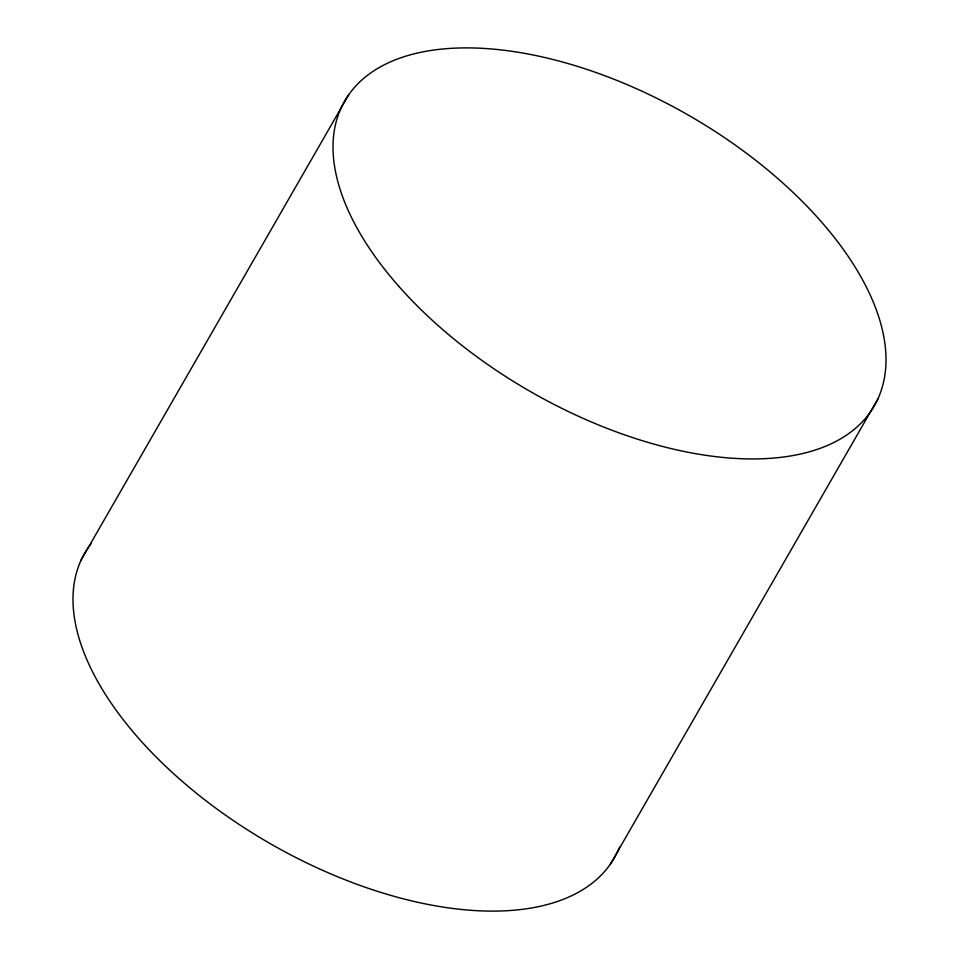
<?xml version="1.0" encoding="UTF-8"?>
<svg xmlns="http://www.w3.org/2000/svg" width="959" height="959" viewBox="0 0 959 959"><rect width="100%" height="100%" fill="white"/><g stroke="black" fill="none" stroke-linecap="round" stroke-linejoin="round"><path stroke-width="1.44" d="M81.155 559.984L348.776 94.605M610.224 864.395L877.845 399.016M619.586 847.085A305.549 159.194 29.9 0 1 270.162 843.596A305.549 159.194 29.9 0 1 91.321 543.345M399.412 287.005A305.549 159.194 29.9 0 0 870.233 412.214A305.549 159.194 29.9 0 0 558.869 61.016A305.549 159.194 29.9 0 0 399.412 287.005"/></g></svg>
